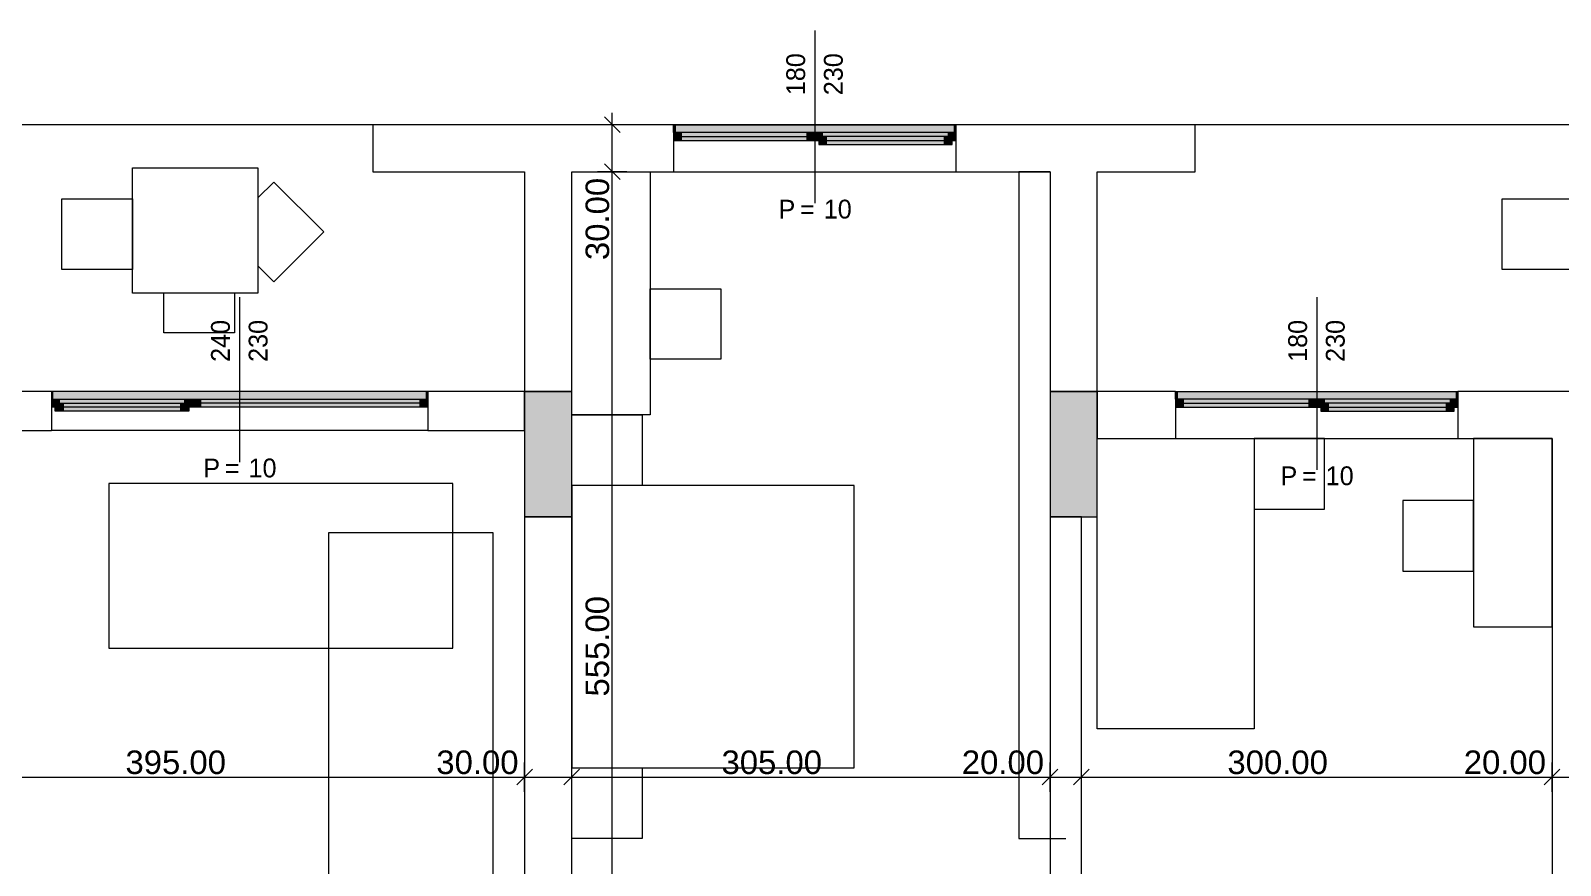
# Model space of a CAD drawing. Header units: millimetres. Extents: x 5493291 to 5652041, y -5155064 to -5098765.
# Drawn here: x 5566205 to 5575959, y -5115313 to -5109991 of the extents above; entities that cross this region are included whole.
import ezdxf

# ---------------------------------------------------------------- set-up
doc = ezdxf.new("R2010")
doc.units = ezdxf.units.MM
doc.header["$MEASUREMENT"] = 0
for name, color, linetype, lineweight in [('Drawing & Figure_Pen_No__1', 7, 'Continuous', 13), ('Drawing & Figure_Pen_No__101', 252, 'Continuous', 13), ('Drawing & Figure_Pen_No__2', 8, 'Continuous', 13)]:
    doc.layers.add(name, color=color, linetype=linetype, lineweight=lineweight)
doc.layers.add('Drawing & Figure_Pen_No__145', color=7, linetype='Continuous', lineweight=13, true_color=0x0077b0)
doc.styles.add('GENERATED_STYLE_1', font='GIL_____.TTF')
doc.styles.add('GENERATED_STYLE_2', font='arial.ttf')

msp = doc.modelspace()

# ---------------------------------------------------------------- hatches: boundary and pattern name
at = {"layer": 'Drawing & Figure_Pen_No__1', "linetype": 'Continuous', "lineweight": 0, "true_color": 0xffffff}
for points in [[(5570304.9, -5110641.1), (5572104.8, -5110641.1), (5572104.8, -5110591.1), (5572095.3, -5110591.1), (5570315, -5110591.1), (5570304.9, -5110591.1)], [(5570315, -5110591.1), (5570304.9, -5110591.1), (5570304.9, -5110641.1), (5570315, -5110641.1)], [(5570304.9, -5110691.2), (5570354.8, -5110691.2), (5570354.8, -5110641.1), (5570304.9, -5110641.1)], [(5570354.8, -5110691.2), (5571155, -5110691.2), (5571155, -5110641.1), (5570354.8, -5110641.1)], [(5571204.9, -5110641.1), (5571155, -5110641.1), (5571155, -5110691.2), (5571204.9, -5110691.2)], [(5571204.9, -5110691.2), (5571229.8, -5110691.2), (5571229.8, -5110666.2), (5571254.8, -5110666.2), (5571254.8, -5110641.1), (5571204.9, -5110641.1)], [(5571229.8, -5110716.2), (5571280.3, -5110716.2), (5571280.3, -5110666.2), (5571229.8, -5110666.2)], [(5572030, -5110716.2), (5572030, -5110666.2), (5572054.9, -5110666.2), (5572054.9, -5110641.1), (5571254.8, -5110641.1), (5571254.8, -5110666.2), (5571280.3, -5110666.2), (5571280.3, -5110716.2)], [(5572030, -5110666.2), (5571280.3, -5110666.2), (5571280.3, -5110716.2), (5572030, -5110716.2)], [(5572079.9, -5110666.2), (5572030, -5110666.2), (5572030, -5110716.2), (5572079.9, -5110716.2)], [(5572104.8, -5110641.1), (5572054.9, -5110641.1), (5572054.9, -5110666.2), (5572079.9, -5110666.2), (5572079.9, -5110691.2), (5572104.8, -5110691.2)], [(5572104.8, -5110591.1), (5572095.3, -5110591.1), (5572095.3, -5110641.1), (5572104.8, -5110641.1)], [(5568737.9, -5112341.2), (5568737.9, -5112291.2), (5568727.8, -5112291.2), (5566347.6, -5112291.2), (5566338.1, -5112291.2), (5566338.1, -5112341.2)], [(5566338.1, -5112291.2), (5566338.1, -5112341.2), (5566347.6, -5112341.2), (5566347.6, -5112291.2)], [(5568727.8, -5112291.2), (5568727.8, -5112341.2), (5568737.9, -5112341.2), (5568737.9, -5112291.2)], [(5573504.9, -5112341.2), (5575305.4, -5112341.2), (5575305.4, -5112291.2), (5575295.3, -5112291.2), (5573515, -5112291.2), (5573504.9, -5112291.2)], [(5573515, -5112291.2), (5573504.9, -5112291.2), (5573504.9, -5112341.2), (5573515, -5112341.2)], [(5575305.4, -5112291.2), (5575295.3, -5112291.2), (5575295.3, -5112341.2), (5575305.4, -5112341.2)], [(5566338.1, -5112341.2), (5566338.1, -5112391.2), (5566363, -5112391.2), (5566363, -5112366.2), (5566388, -5112366.2), (5566388, -5112341.2)], [(5566363, -5112366.2), (5566363, -5112416.2), (5566412.9, -5112416.2), (5566412.9, -5112366.2)], [(5566412.9, -5112416.2), (5567162.6, -5112416.2), (5567162.6, -5112366.2), (5567188.1, -5112366.2), (5567188.1, -5112341.2), (5566388, -5112341.2), (5566388, -5112366.2), (5566412.9, -5112366.2)], [(5566412.9, -5112366.2), (5566412.9, -5112416.2), (5567162.6, -5112416.2), (5567162.6, -5112366.2)], [(5567213.1, -5112416.2), (5567213.1, -5112366.2), (5567162.6, -5112366.2), (5567162.6, -5112416.2)], [(5567238, -5112391.2), (5567238, -5112341.2), (5567188.1, -5112341.2), (5567188.1, -5112366.2), (5567213.1, -5112366.2), (5567213.1, -5112391.2)], [(5567238, -5112341.2), (5567238, -5112391.2), (5567287.9, -5112391.2), (5567287.9, -5112341.2)], [(5568688, -5112391.2), (5568688, -5112341.2), (5567287.9, -5112341.2), (5567287.9, -5112391.2)], [(5568737.9, -5112391.2), (5568737.9, -5112341.2), (5568688, -5112341.2), (5568688, -5112391.2)], [(5573504.9, -5112391.2), (5573554.8, -5112391.2), (5573554.8, -5112341.2), (5573504.9, -5112341.2)], [(5573554.8, -5112391.2), (5574355, -5112391.2), (5574355, -5112341.2), (5573554.8, -5112341.2)], [(5574404.9, -5112341.2), (5574355, -5112341.2), (5574355, -5112391.2), (5574404.9, -5112391.2)], [(5574404.9, -5112391.2), (5574430.4, -5112391.2), (5574430.4, -5112366.2), (5574455.4, -5112366.2), (5574455.4, -5112341.2), (5574404.9, -5112341.2)], [(5574430.4, -5112416.2), (5574480.3, -5112416.2), (5574480.3, -5112366.2), (5574430.4, -5112366.2)], [(5575230, -5112416.2), (5575230, -5112366.2), (5575254.9, -5112366.2), (5575254.9, -5112341.2), (5574455.4, -5112341.2), (5574455.4, -5112366.2), (5574480.3, -5112366.2), (5574480.3, -5112416.2)], [(5575230, -5112366.2), (5574480.3, -5112366.2), (5574480.3, -5112416.2), (5575230, -5112416.2)], [(5575280.4, -5112366.2), (5575230, -5112366.2), (5575230, -5112416.2), (5575280.4, -5112416.2)], [(5575305.4, -5112341.2), (5575254.9, -5112341.2), (5575254.9, -5112366.2), (5575280.4, -5112366.2), (5575280.4, -5112391.2), (5575305.4, -5112391.2)]]:
    msp.add_hatch(color=7, dxfattribs=at).paths.add_polyline_path(points)
at = {"layer": 'Drawing & Figure_Pen_No__1', "linetype": 'Continuous', "lineweight": 0, "true_color": 0x000000}
for points in [[(5569655.1, -5113091.2), (5569655.1, -5112291.2), (5569355.1, -5112291.2), (5569355.1, -5113091.2)], [(5573005.4, -5113091.2), (5573005.4, -5112291.2), (5572705.4, -5112291.2), (5572705.4, -5113091.2)]]:
    msp.add_hatch(color=18, dxfattribs=at).paths.add_polyline_path(points)

# ---------------------------------------------------------------- linework, layer by layer
at = {"layer": 'Drawing & Figure_Pen_No__1', "color": 7, "linetype": 'Continuous', "lineweight": 13}
for points in [[(5569913.5, -5110591.1), (5569913.5, -5110516.2)], [(5594405.5, -5110591.1), (5565005.1, -5110591.1)], [(5594405.5, -5110591.1), (5565005.1, -5110591.1)], [(5570304.9, -5110591.1), (5568388, -5110591.1)], [(5568388, -5110591.1), (5568388, -5110891.2)], [(5570007.3, -5110591.1), (5569819.6, -5110591.1)], [(5569913.5, -5110891.2), (5569913.5, -5110591.1)], [(5570304.9, -5110591.1), (5570304.9, -5110641.1)], [(5570304.9, -5110591.1), (5570304.9, -5110641.1)], [(5570304.9, -5110641.1), (5570304.9, -5110691.2)], [(5572104.8, -5110591.1), (5572104.8, -5110641.1)], [(5572104.8, -5110591.1), (5572104.8, -5110641.1)], [(5573630.3, -5110591.1), (5572104.8, -5110591.1)], [(5572104.8, -5110641.1), (5572104.8, -5110691.2)], [(5573630.3, -5110891.2), (5573630.3, -5110591.1)], [(5570304.9, -5110691.2), (5570304.9, -5110891.2)], [(5572104.8, -5110691.2), (5572104.8, -5110891.2)], [(5568388, -5110891.2), (5569355.1, -5110891.2)], [(5569355.1, -5110891.2), (5569355.1, -5112291.2)], [(5569655.1, -5112291.2), (5569655.1, -5110891.2)], [(5569655.1, -5110891.2), (5570304.9, -5110891.2)], [(5570007.3, -5110891.2), (5569819.6, -5110891.2)], [(5569913.5, -5116441.3), (5569913.5, -5110891.2)], [(5572104.8, -5110891.2), (5572705.4, -5110891.2)], [(5572705.4, -5110891.2), (5572705.4, -5112291.2)], [(5573005.4, -5110891.2), (5573630.3, -5110891.2)], [(5573005.4, -5112291.2), (5573005.4, -5110891.2)], [(5566338.1, -5112291.2), (5565404.9, -5112291.2)], [(5566338.1, -5112291.2), (5566338.1, -5112341.2)], [(5566338.1, -5112291.2), (5566338.1, -5112341.2)], [(5568737.9, -5112291.2), (5568737.9, -5112341.2)], [(5568737.9, -5112291.2), (5568737.9, -5112341.2)], [(5569355.1, -5112291.2), (5568737.9, -5112291.2)], [(5569355.1, -5112291.2), (5569655.1, -5112291.2)], [(5569355.1, -5112541.2), (5569355.1, -5112291.2)], [(5569655.1, -5112291.2), (5569355.1, -5112291.2)], [(5569355.1, -5112291.2), (5569355.1, -5113091.2)], [(5569655.1, -5113091.2), (5569655.1, -5112291.2)], [(5572705.4, -5112291.2), (5573005.4, -5112291.2)], [(5573005.4, -5112291.2), (5572705.4, -5112291.2)], [(5572705.4, -5112291.2), (5572705.4, -5113091.2)], [(5573504.9, -5112291.2), (5573005.4, -5112291.2)], [(5573005.4, -5112291.2), (5573005.4, -5112591.2)], [(5573005.4, -5113091.2), (5573005.4, -5112291.2)], [(5573504.9, -5112291.2), (5573504.9, -5112341.2)], [(5573504.9, -5112291.2), (5573504.9, -5112341.2)], [(5575305.4, -5112291.2), (5575305.4, -5112341.2)], [(5575305.4, -5112291.2), (5575305.4, -5112341.2)], [(5576705.5, -5112291.2), (5575305.4, -5112291.2)], [(5566338.1, -5112341.2), (5566338.1, -5112391.2)], [(5566338.1, -5112391.2), (5566338.1, -5112541.2)], [(5568737.9, -5112341.2), (5568737.9, -5112391.2)], [(5568737.9, -5112391.2), (5568737.9, -5112541.2)], [(5573504.9, -5112341.2), (5573504.9, -5112391.2)], [(5573504.9, -5112391.2), (5573504.9, -5112591.2)], [(5575305.4, -5112341.2), (5575305.4, -5112391.2)], [(5575305.4, -5112391.2), (5575305.4, -5112591.2)], [(5565404.9, -5112541.2), (5566338.1, -5112541.2)], [(5568737.9, -5112541.2), (5569355.1, -5112541.2)], [(5573005.4, -5112591.2), (5573504.9, -5112591.2)], [(5575305.4, -5112591.2), (5575905.4, -5112591.2)], [(5575905.4, -5112591.2), (5575905.4, -5116241.3)], [(5569355.1, -5113091.2), (5569355.1, -5117641.4)], [(5569655.1, -5113091.2), (5569355.1, -5113091.2)], [(5569355.1, -5113091.2), (5569655.1, -5113091.2)], [(5569655.1, -5117641.4), (5569655.1, -5113091.2)], [(5572705.4, -5113091.2), (5572705.4, -5116591.3)], [(5572905, -5113091.2), (5572705.4, -5113091.2)], [(5572705.4, -5113091.2), (5573005.4, -5113091.2)], [(5572905, -5116241.3), (5572905, -5113091.2)], [(5569355.1, -5114843.7), (5569355.1, -5114656.2)], [(5569655.1, -5114843.7), (5569655.1, -5114656.2)], [(5572705.4, -5114843.7), (5572705.4, -5114656.2)], [(5572905, -5114843.7), (5572905, -5114656.2)], [(5575905.4, -5114843.7), (5575905.4, -5114656.2)], [(5565404.9, -5114750), (5569355.1, -5114750)], [(5569355.1, -5114750), (5569655.1, -5114750)], [(5569655.1, -5114750), (5572705.4, -5114750)], [(5572705.4, -5114750), (5572905, -5114750)], [(5572905, -5114750), (5575905.4, -5114750)], [(5575905.4, -5114750), (5576104.9, -5114750)]]:
    msp.add_lwpolyline(points, dxfattribs=at)
at = {"layer": 'Drawing & Figure_Pen_No__101', "color": 252, "linetype": 'Continuous', "lineweight": 13}
for points in [[(5566854.9, -5110866.2), (5567655, -5110866.2)], [(5566854.9, -5111664.2), (5566854.9, -5110866.2)], [(5567655, -5110866.2), (5567655, -5111664.2)], [(5567655, -5111057), (5567756, -5110957.8)], [(5567756, -5110957.8), (5568074.4, -5111274)], [(5569655.1, -5110891.2), (5570155.3, -5110891.2)], [(5569655.1, -5112441.2), (5569655.1, -5110891.2)], [(5570155.3, -5110891.2), (5570155.3, -5112441.2)], [(5572705.4, -5110891.2), (5572505.2, -5110891.2)], [(5572505.2, -5110891.2), (5572505.2, -5115141.3)], [(5566404.6, -5111514.2), (5566404.6, -5111064.1)], [(5566404.6, -5111064.1), (5566854.9, -5111064.1)], [(5566854.9, -5111064.1), (5566854.9, -5111514.2)], [(5575587.6, -5111514.2), (5575587.6, -5111064.1)], [(5575587.6, -5111064.1), (5576037.2, -5111064.1)], [(5568074.4, -5111274), (5567756, -5111592.2)], [(5566854.9, -5111514.2), (5566404.6, -5111514.2)], [(5567756, -5111592.2), (5567655, -5111490.9)], [(5576037.2, -5111514.2), (5575587.6, -5111514.2)], [(5570155.3, -5111636.5), (5570604.9, -5111636.5)], [(5570155.3, -5112086.5), (5570155.3, -5111636.5)], [(5570604.9, -5111636.5), (5570604.9, -5112086.5)], [(5567655, -5111664.2), (5566854.9, -5111664.2)], [(5567055.1, -5111918.8), (5567055.1, -5111664.2)], [(5567504.7, -5111664.2), (5567504.7, -5111918.8)], [(5567504.7, -5111918.8), (5567055.1, -5111918.8)], [(5570604.9, -5112086.5), (5570155.3, -5112086.5)], [(5569655.1, -5112441.2), (5570104.8, -5112441.2)], [(5569655.1, -5112891.2), (5569655.1, -5112441.2)], [(5570155.3, -5112441.2), (5569655.1, -5112441.2)], [(5570104.8, -5112441.2), (5570104.8, -5112891.2)], [(5573005.4, -5114441.3), (5573005.4, -5112591.2)], [(5573005.4, -5112591.2), (5574005.1, -5112591.2)], [(5574005.1, -5112591.2), (5574005.1, -5114441.3)], [(5574005.1, -5112591.2), (5574005.1, -5113041.2)], [(5574455.4, -5112591.2), (5574005.1, -5112591.2)], [(5574455.4, -5113041.2), (5574455.4, -5112591.2)], [(5575905.4, -5112591.2), (5575405.2, -5112591.2)], [(5575405.2, -5112591.2), (5575405.2, -5113791.2)], [(5575905.4, -5113791.2), (5575905.4, -5112591.2)], [(5568897.1, -5112878.6), (5566704.6, -5112878.6)], [(5566704.6, -5112878.6), (5566704.6, -5113928.6)], [(5568897.1, -5113928.6), (5568897.1, -5112878.6)], [(5571455, -5112891.2), (5569655.1, -5112891.2)], [(5569655.1, -5112891.2), (5569655.1, -5114691.3)], [(5570104.8, -5112891.2), (5569655.1, -5112891.2)], [(5571455, -5114691.3), (5571455, -5112891.2)], [(5575405.2, -5112986.6), (5574954.9, -5112986.6)], [(5574954.9, -5112986.6), (5574954.9, -5113436.6)], [(5575405.2, -5113436.6), (5575405.2, -5112986.6)], [(5574005.1, -5113041.2), (5574455.4, -5113041.2)], [(5569154.9, -5113193.2), (5568104.7, -5113193.2)], [(5568104.7, -5113193.2), (5568104.7, -5115893.3)], [(5569154.9, -5115893.3), (5569154.9, -5113193.2)], [(5574954.9, -5113436.6), (5575405.2, -5113436.6)], [(5575405.2, -5113791.2), (5575905.4, -5113791.2)], [(5566704.6, -5113928.6), (5568897.1, -5113928.6)], [(5574005.1, -5114441.3), (5573005.4, -5114441.3)], [(5569655.1, -5114691.3), (5571455, -5114691.3)], [(5569655.1, -5114691.3), (5570104.8, -5114691.3)], [(5569655.1, -5115141.3), (5569655.1, -5114691.3)], [(5570104.8, -5114691.3), (5570104.8, -5115141.3)], [(5570104.8, -5115141.3), (5569655.1, -5115141.3)], [(5572505.2, -5115141.3), (5572805.2, -5115141.3)]]:
    msp.add_lwpolyline(points, dxfattribs=at)
at = {"layer": 'Drawing & Figure_Pen_No__145', "color": 144, "linetype": 'Continuous', "lineweight": 13, "true_color": 0x0077b0}
for points in [[(5571204.9, -5109991.1), (5571204.9, -5111091.2)], [(5569963.4, -5110641.1), (5569863.6, -5110541.2)], [(5569863.6, -5110841.1), (5569963.4, -5110941.2)], [(5567538, -5111691.2), (5567538, -5112741.2)], [(5574404.9, -5111691.2), (5574404.9, -5112791.2)], [(5569405, -5114700), (5569305.2, -5114800)], [(5569705, -5114700), (5569605.2, -5114800)], [(5572755.3, -5114700), (5572654.9, -5114800)], [(5572954.9, -5114700), (5572855.1, -5114800)], [(5575955.3, -5114700), (5575855.5, -5114800)]]:
    msp.add_lwpolyline(points, dxfattribs=at)
at = {"layer": 'Drawing & Figure_Pen_No__2', "color": 8, "linetype": 'Continuous', "lineweight": 13}
for points in [[(5570304.9, -5110591.1), (5572104.8, -5110591.1)], [(5570304.9, -5110641.1), (5570304.9, -5110591.1)], [(5570304.9, -5110591.1), (5570315, -5110591.1)], [(5570304.9, -5110591.1), (5570304.9, -5110641.1)], [(5570304.9, -5110591.1), (5570304.9, -5110641.1)], [(5570304.9, -5110591.1), (5570304.9, -5110641.1)], [(5570315, -5110641.1), (5570304.9, -5110641.1)], [(5570354.8, -5110641.1), (5570304.9, -5110641.1)], [(5570304.9, -5110641.1), (5570304.9, -5110691.2)], [(5570304.9, -5110641.1), (5570304.9, -5110691.2)], [(5570315, -5110591.1), (5572095.3, -5110591.1)], [(5570315, -5110591.1), (5570315, -5110641.1)], [(5570354.8, -5110691.2), (5570354.8, -5110641.1)], [(5571155, -5110641.1), (5570354.8, -5110641.1)], [(5570354.8, -5110666.2), (5571155, -5110666.2)], [(5571204.9, -5110641.1), (5571155, -5110641.1)], [(5571155, -5110641.1), (5571155, -5110691.2)], [(5571254.8, -5110641.1), (5571204.9, -5110641.1)], [(5571229.8, -5110691.2), (5571229.8, -5110666.2)], [(5571229.8, -5110666.2), (5571254.8, -5110666.2)], [(5571280.3, -5110666.2), (5571229.8, -5110666.2)], [(5571229.8, -5110666.2), (5571229.8, -5110716.2)], [(5571254.8, -5110666.2), (5571254.8, -5110641.1)], [(5572054.9, -5110641.1), (5571254.8, -5110641.1)], [(5571280.3, -5110716.2), (5571280.3, -5110666.2)], [(5572030, -5110666.2), (5571280.3, -5110666.2)], [(5572079.9, -5110666.2), (5572030, -5110666.2)], [(5572030, -5110666.2), (5572030, -5110716.2)], [(5572104.8, -5110641.1), (5572054.9, -5110641.1)], [(5572054.9, -5110641.1), (5572054.9, -5110666.2)], [(5572054.9, -5110666.2), (5572079.9, -5110666.2)], [(5572079.9, -5110666.2), (5572079.9, -5110691.2)], [(5572079.9, -5110716.2), (5572079.9, -5110666.2)], [(5572095.3, -5110641.1), (5572095.3, -5110591.1)], [(5572095.3, -5110591.1), (5572104.8, -5110591.1)], [(5572104.8, -5110641.1), (5572095.3, -5110641.1)], [(5572104.8, -5110591.1), (5572104.8, -5110641.1)], [(5572104.8, -5110591.1), (5572104.8, -5110641.1)], [(5572104.8, -5110591.1), (5572104.8, -5110641.1)], [(5572104.8, -5110591.1), (5572104.8, -5110641.1)], [(5572104.8, -5110641.1), (5572104.8, -5110691.2)], [(5572104.8, -5110641.1), (5572104.8, -5110691.2)], [(5570304.9, -5110691.2), (5570354.8, -5110691.2)], [(5570304.9, -5110691.2), (5570304.9, -5110891.2)], [(5570354.8, -5110691.2), (5571155, -5110691.2)], [(5571155, -5110691.2), (5571204.9, -5110691.2)], [(5571204.9, -5110691.2), (5571229.8, -5110691.2)], [(5571229.8, -5110716.2), (5571280.3, -5110716.2)], [(5571280.3, -5110691.2), (5572030, -5110691.2)], [(5571280.3, -5110716.2), (5572030, -5110716.2)], [(5571280.3, -5110716.2), (5572030, -5110716.2)], [(5572030, -5110716.2), (5572079.9, -5110716.2)], [(5572079.9, -5110691.2), (5572104.8, -5110691.2)], [(5572104.8, -5110691.2), (5572104.8, -5110891.2)], [(5570304.9, -5110891.2), (5572104.8, -5110891.2)], [(5568737.9, -5112291.2), (5566338.1, -5112291.2)], [(5566338.1, -5112291.2), (5566338.1, -5112341.2)], [(5566347.6, -5112291.2), (5566338.1, -5112291.2)], [(5566338.1, -5112291.2), (5566338.1, -5112341.2)], [(5566338.1, -5112291.2), (5566338.1, -5112341.2)], [(5566338.1, -5112291.2), (5566338.1, -5112341.2)], [(5568727.8, -5112291.2), (5566347.6, -5112291.2)], [(5566347.6, -5112341.2), (5566347.6, -5112291.2)], [(5568727.8, -5112291.2), (5568727.8, -5112341.2)], [(5568737.9, -5112291.2), (5568727.8, -5112291.2)], [(5568737.9, -5112341.2), (5568737.9, -5112291.2)], [(5568737.9, -5112291.2), (5568737.9, -5112341.2)], [(5568737.9, -5112291.2), (5568737.9, -5112341.2)], [(5568737.9, -5112291.2), (5568737.9, -5112341.2)], [(5573504.9, -5112291.2), (5575305.4, -5112291.2)], [(5573504.9, -5112341.2), (5573504.9, -5112291.2)], [(5573504.9, -5112291.2), (5573515, -5112291.2)], [(5573504.9, -5112291.2), (5573504.9, -5112341.2)], [(5573504.9, -5112291.2), (5573504.9, -5112341.2)], [(5573504.9, -5112291.2), (5573504.9, -5112341.2)], [(5573515, -5112291.2), (5575295.3, -5112291.2)], [(5573515, -5112291.2), (5573515, -5112341.2)], [(5575295.3, -5112341.2), (5575295.3, -5112291.2)], [(5575295.3, -5112291.2), (5575305.4, -5112291.2)], [(5575305.4, -5112291.2), (5575305.4, -5112341.2)], [(5575305.4, -5112291.2), (5575305.4, -5112341.2)], [(5575305.4, -5112291.2), (5575305.4, -5112341.2)], [(5575305.4, -5112291.2), (5575305.4, -5112341.2)], [(5566338.1, -5112341.2), (5566347.6, -5112341.2)], [(5566338.1, -5112341.2), (5566388, -5112341.2)], [(5566338.1, -5112341.2), (5566338.1, -5112391.2)], [(5566338.1, -5112341.2), (5566338.1, -5112391.2)], [(5566363, -5112391.2), (5566338.1, -5112391.2)], [(5566338.1, -5112391.2), (5566338.1, -5112541.2)], [(5566388, -5112366.2), (5566363, -5112366.2)], [(5566363, -5112366.2), (5566363, -5112391.2)], [(5566363, -5112366.2), (5566412.9, -5112366.2)], [(5566363, -5112416.2), (5566363, -5112366.2)], [(5566412.9, -5112416.2), (5566363, -5112416.2)], [(5566388, -5112341.2), (5566388, -5112366.2)], [(5566388, -5112341.2), (5567188.1, -5112341.2)], [(5566412.9, -5112366.2), (5566412.9, -5112416.2)], [(5566412.9, -5112366.2), (5567162.6, -5112366.2)], [(5567162.6, -5112391.2), (5566412.9, -5112391.2)], [(5567162.6, -5112416.2), (5566412.9, -5112416.2)], [(5567162.6, -5112416.2), (5566412.9, -5112416.2)], [(5567162.6, -5112416.2), (5567162.6, -5112366.2)], [(5567162.6, -5112366.2), (5567213.1, -5112366.2)], [(5567213.1, -5112416.2), (5567162.6, -5112416.2)], [(5567188.1, -5112366.2), (5567188.1, -5112341.2)], [(5567188.1, -5112341.2), (5567238, -5112341.2)], [(5567213.1, -5112366.2), (5567188.1, -5112366.2)], [(5567213.1, -5112391.2), (5567213.1, -5112366.2)], [(5567213.1, -5112366.2), (5567213.1, -5112416.2)], [(5567238, -5112391.2), (5567213.1, -5112391.2)], [(5567238, -5112341.2), (5567287.9, -5112341.2)], [(5567287.9, -5112391.2), (5567238, -5112391.2)], [(5567287.9, -5112341.2), (5567287.9, -5112391.2)], [(5567287.9, -5112341.2), (5568688, -5112341.2)], [(5568688, -5112366.2), (5567287.9, -5112366.2)], [(5568688, -5112391.2), (5567287.9, -5112391.2)], [(5568688, -5112391.2), (5568688, -5112341.2)], [(5568688, -5112341.2), (5568737.9, -5112341.2)], [(5568737.9, -5112391.2), (5568688, -5112391.2)], [(5568727.8, -5112341.2), (5568737.9, -5112341.2)], [(5568737.9, -5112341.2), (5568737.9, -5112391.2)], [(5568737.9, -5112341.2), (5568737.9, -5112391.2)], [(5568737.9, -5112391.2), (5568737.9, -5112541.2)], [(5573515, -5112341.2), (5573504.9, -5112341.2)], [(5573554.8, -5112341.2), (5573504.9, -5112341.2)], [(5573504.9, -5112341.2), (5573504.9, -5112391.2)], [(5573504.9, -5112341.2), (5573504.9, -5112391.2)], [(5573504.9, -5112391.2), (5573554.8, -5112391.2)], [(5573504.9, -5112391.2), (5573504.9, -5112591.2)], [(5573554.8, -5112391.2), (5573554.8, -5112341.2)], [(5574355, -5112341.2), (5573554.8, -5112341.2)], [(5573554.8, -5112366.2), (5574355, -5112366.2)], [(5573554.8, -5112391.2), (5574355, -5112391.2)], [(5574404.9, -5112341.2), (5574355, -5112341.2)], [(5574355, -5112341.2), (5574355, -5112391.2)], [(5574355, -5112391.2), (5574404.9, -5112391.2)], [(5574455.4, -5112341.2), (5574404.9, -5112341.2)], [(5574404.9, -5112391.2), (5574430.4, -5112391.2)], [(5574430.4, -5112391.2), (5574430.4, -5112366.2)], [(5574430.4, -5112366.2), (5574455.4, -5112366.2)], [(5574480.3, -5112366.2), (5574430.4, -5112366.2)], [(5574430.4, -5112366.2), (5574430.4, -5112416.2)], [(5574430.4, -5112416.2), (5574480.3, -5112416.2)], [(5574455.4, -5112366.2), (5574455.4, -5112341.2)], [(5575254.9, -5112341.2), (5574455.4, -5112341.2)], [(5574480.3, -5112416.2), (5574480.3, -5112366.2)], [(5575230, -5112366.2), (5574480.3, -5112366.2)], [(5574480.3, -5112391.2), (5575230, -5112391.2)], [(5574480.3, -5112416.2), (5575230, -5112416.2)], [(5574480.3, -5112416.2), (5575230, -5112416.2)], [(5575280.4, -5112366.2), (5575230, -5112366.2)], [(5575230, -5112366.2), (5575230, -5112416.2)], [(5575230, -5112416.2), (5575280.4, -5112416.2)], [(5575305.4, -5112341.2), (5575254.9, -5112341.2)], [(5575254.9, -5112341.2), (5575254.9, -5112366.2)], [(5575254.9, -5112366.2), (5575280.4, -5112366.2)], [(5575280.4, -5112366.2), (5575280.4, -5112391.2)], [(5575280.4, -5112416.2), (5575280.4, -5112366.2)], [(5575280.4, -5112391.2), (5575305.4, -5112391.2)], [(5575305.4, -5112341.2), (5575295.3, -5112341.2)], [(5575305.4, -5112341.2), (5575305.4, -5112391.2)], [(5575305.4, -5112341.2), (5575305.4, -5112391.2)], [(5575305.4, -5112391.2), (5575305.4, -5112591.2)], [(5568737.9, -5112541.2), (5566338.1, -5112541.2)], [(5573504.9, -5112591.2), (5575305.4, -5112591.2)]]:
    msp.add_lwpolyline(points, dxfattribs=at)

# ---------------------------------------------------------------- texts
at = {"layer": 'Drawing & Figure_Pen_No__1', "color": 7, "linetype": 'Continuous', "lineweight": 13, "attachment_point": 7, "rotation": 90}
for s, insert, char_height, style in [('\\A1;{\\pql;\\fGill Sans MT|b0|i0|c0|p0;\\W1.000000;180}', (5571144.8, -5110402.9), 120.004, 'GENERATED_STYLE_1'), ('\\A1;{\\pql;\\fGill Sans MT|b0|i0|c0|p0;\\W1.000000;230}', (5571384.8, -5110402.9), 120.004, 'GENERATED_STYLE_1'), ('\\A1;{\\pql;\\fArial|b0|i0|c0|p0;\\W1.000000;30.00}', (5569895.8, -5111454.1), 150.005, 'GENERATED_STYLE_2'), ('\\A1;{\\pql;\\fGill Sans MT|b0|i0|c0|p0;\\W1.000000;240}', (5567477.4, -5112103.1), 120.004, 'GENERATED_STYLE_1'), ('\\A1;{\\pql;\\fGill Sans MT|b0|i0|c0|p0;\\W1.000000;230}', (5567717.5, -5112103.1), 120.004, 'GENERATED_STYLE_1'), ('\\A1;{\\pql;\\fGill Sans MT|b0|i0|c0|p0;\\W1.000000;180}', (5574345, -5112103.1), 120.004, 'GENERATED_STYLE_1'), ('\\A1;{\\pql;\\fGill Sans MT|b0|i0|c0|p0;\\W1.000000;230}', (5574584.9, -5112103.1), 120.004, 'GENERATED_STYLE_1'), ('\\A1;{\\pql;\\fArial|b0|i0|c0|p0;\\W1.000000;555.00}', (5569895.7, -5114236.2), 150.005, 'GENERATED_STYLE_2')]:
    msp.add_mtext(s, dxfattribs=dict(at, insert=insert, char_height=char_height, style=style))
at = {"layer": 'Drawing & Figure_Pen_No__1', "color": 7, "linetype": 'Continuous', "lineweight": 13, "attachment_point": 7}
for s, insert, char_height, style in [('\\A1;{\\pql;\\fGill Sans MT|b0|i0|c0|p0;\\W1.000000;P}', (5570973.5, -5111189.6), 120.004, 'GENERATED_STYLE_1'), ('\\A1;{\\pql;\\fGill Sans MT|b0|i0|c0|p0;\\W1.000000;=}', (5571110.8, -5111189.6), 120.004, 'GENERATED_STYLE_1'), ('\\A1;{\\pql;\\fGill Sans MT|b0|i0|c0|p0;\\W1.000000;10}', (5571262.1, -5111190.8), 120.004, 'GENERATED_STYLE_1'), ('\\A1;{\\pql;\\fGill Sans MT|b0|i0|c0|p0;\\W1.000000; }', (5571061.9, -5111189.6), 120.004, 'GENERATED_STYLE_1'), ('\\A1;{\\pql;\\fGill Sans MT|b0|i0|c0|p0;\\W1.000000; }', (5571213.2, -5111189.6), 120.004, 'GENERATED_STYLE_1'), ('\\A1;{\\pql;\\fGill Sans MT|b0|i0|c0|p0;\\W1.000000;P}', (5567306.3, -5112839.7), 120.004, 'GENERATED_STYLE_1'), ('\\A1;{\\pql;\\fGill Sans MT|b0|i0|c0|p0;\\W1.000000;10}', (5567594.8, -5112840.9), 120.004, 'GENERATED_STYLE_1'), ('\\A1;{\\pql;\\fGill Sans MT|b0|i0|c0|p0;\\W1.000000;=}', (5567443.8, -5112839.7), 120.004, 'GENERATED_STYLE_1'), ('\\A1;{\\pql;\\fGill Sans MT|b0|i0|c0|p0;\\W1.000000;P}', (5574173.7, -5112889.5), 120.004, 'GENERATED_STYLE_1'), ('\\A1;{\\pql;\\fGill Sans MT|b0|i0|c0|p0;\\W1.000000;=}', (5574310.9, -5112889.5), 120.004, 'GENERATED_STYLE_1'), ('\\A1;{\\pql;\\fGill Sans MT|b0|i0|c0|p0;\\W1.000000;10}', (5574462.2, -5112890.7), 120.004, 'GENERATED_STYLE_1'), ('\\A1;{\\pql;\\fGill Sans MT|b0|i0|c0|p0;\\W1.000000; }', (5567394.7, -5112839.7), 120.004, 'GENERATED_STYLE_1'), ('\\A1;{\\pql;\\fGill Sans MT|b0|i0|c0|p0;\\W1.000000; }', (5567546.2, -5112839.7), 120.004, 'GENERATED_STYLE_1'), ('\\A1;{\\pql;\\fGill Sans MT|b0|i0|c0|p0;\\W1.000000; }', (5574262.1, -5112889.5), 120.004, 'GENERATED_STYLE_1'), ('\\A1;{\\pql;\\fGill Sans MT|b0|i0|c0|p0;\\W1.000000; }', (5574413.3, -5112889.5), 120.004, 'GENERATED_STYLE_1'), ('\\A1;{\\pql;\\fArial|b0|i0|c0|p0;\\W1.000000;395.00}', (5566810.1, -5114732.4), 150.005, 'GENERATED_STYLE_2'), ('\\A1;{\\pql;\\fArial|b0|i0|c0|p0;\\W1.000000;30.00}', (5568792, -5114732.4), 150.005, 'GENERATED_STYLE_2'), ('\\A1;{\\pql;\\fArial|b0|i0|c0|p0;\\W1.000000;305.00}', (5570610.2, -5114732.4), 150.005, 'GENERATED_STYLE_2'), ('\\A1;{\\pql;\\fArial|b0|i0|c0|p0;\\W1.000000;20.00}', (5572142.2, -5114732.3), 150.005, 'GENERATED_STYLE_2'), ('\\A1;{\\pql;\\fArial|b0|i0|c0|p0;\\W1.000000;300.00}', (5573835.4, -5114732.4), 150.005, 'GENERATED_STYLE_2'), ('\\A1;{\\pql;\\fArial|b0|i0|c0|p0;\\W1.000000;20.00}', (5575342.4, -5114732.3), 150.005, 'GENERATED_STYLE_2')]:
    msp.add_mtext(s, dxfattribs=dict(at, insert=insert, char_height=char_height, style=style))

doc.saveas('drawing.dxf')
